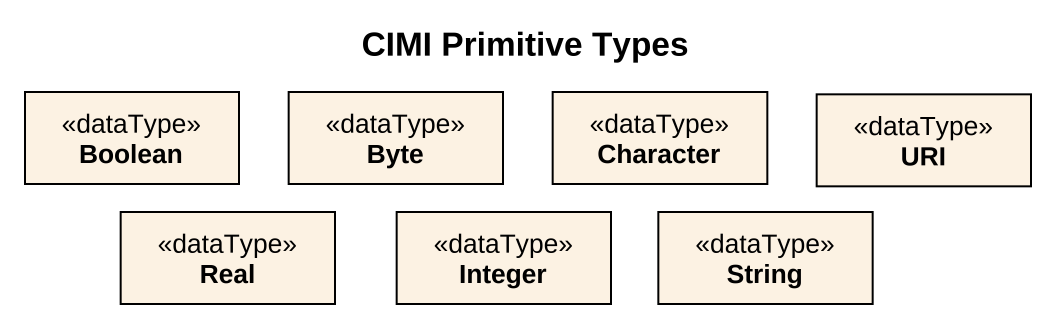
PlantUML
@startuml
title CIMI Primitive Types
hide circle
hide empty members
class Boolean <<dataType>>
class Byte <<dataType>>
class Character <<dataType>>
class URI <<dataType>>
class Real <<dataType>>
class Integer <<dataType>>
class String <<dataType>>
@enduml
